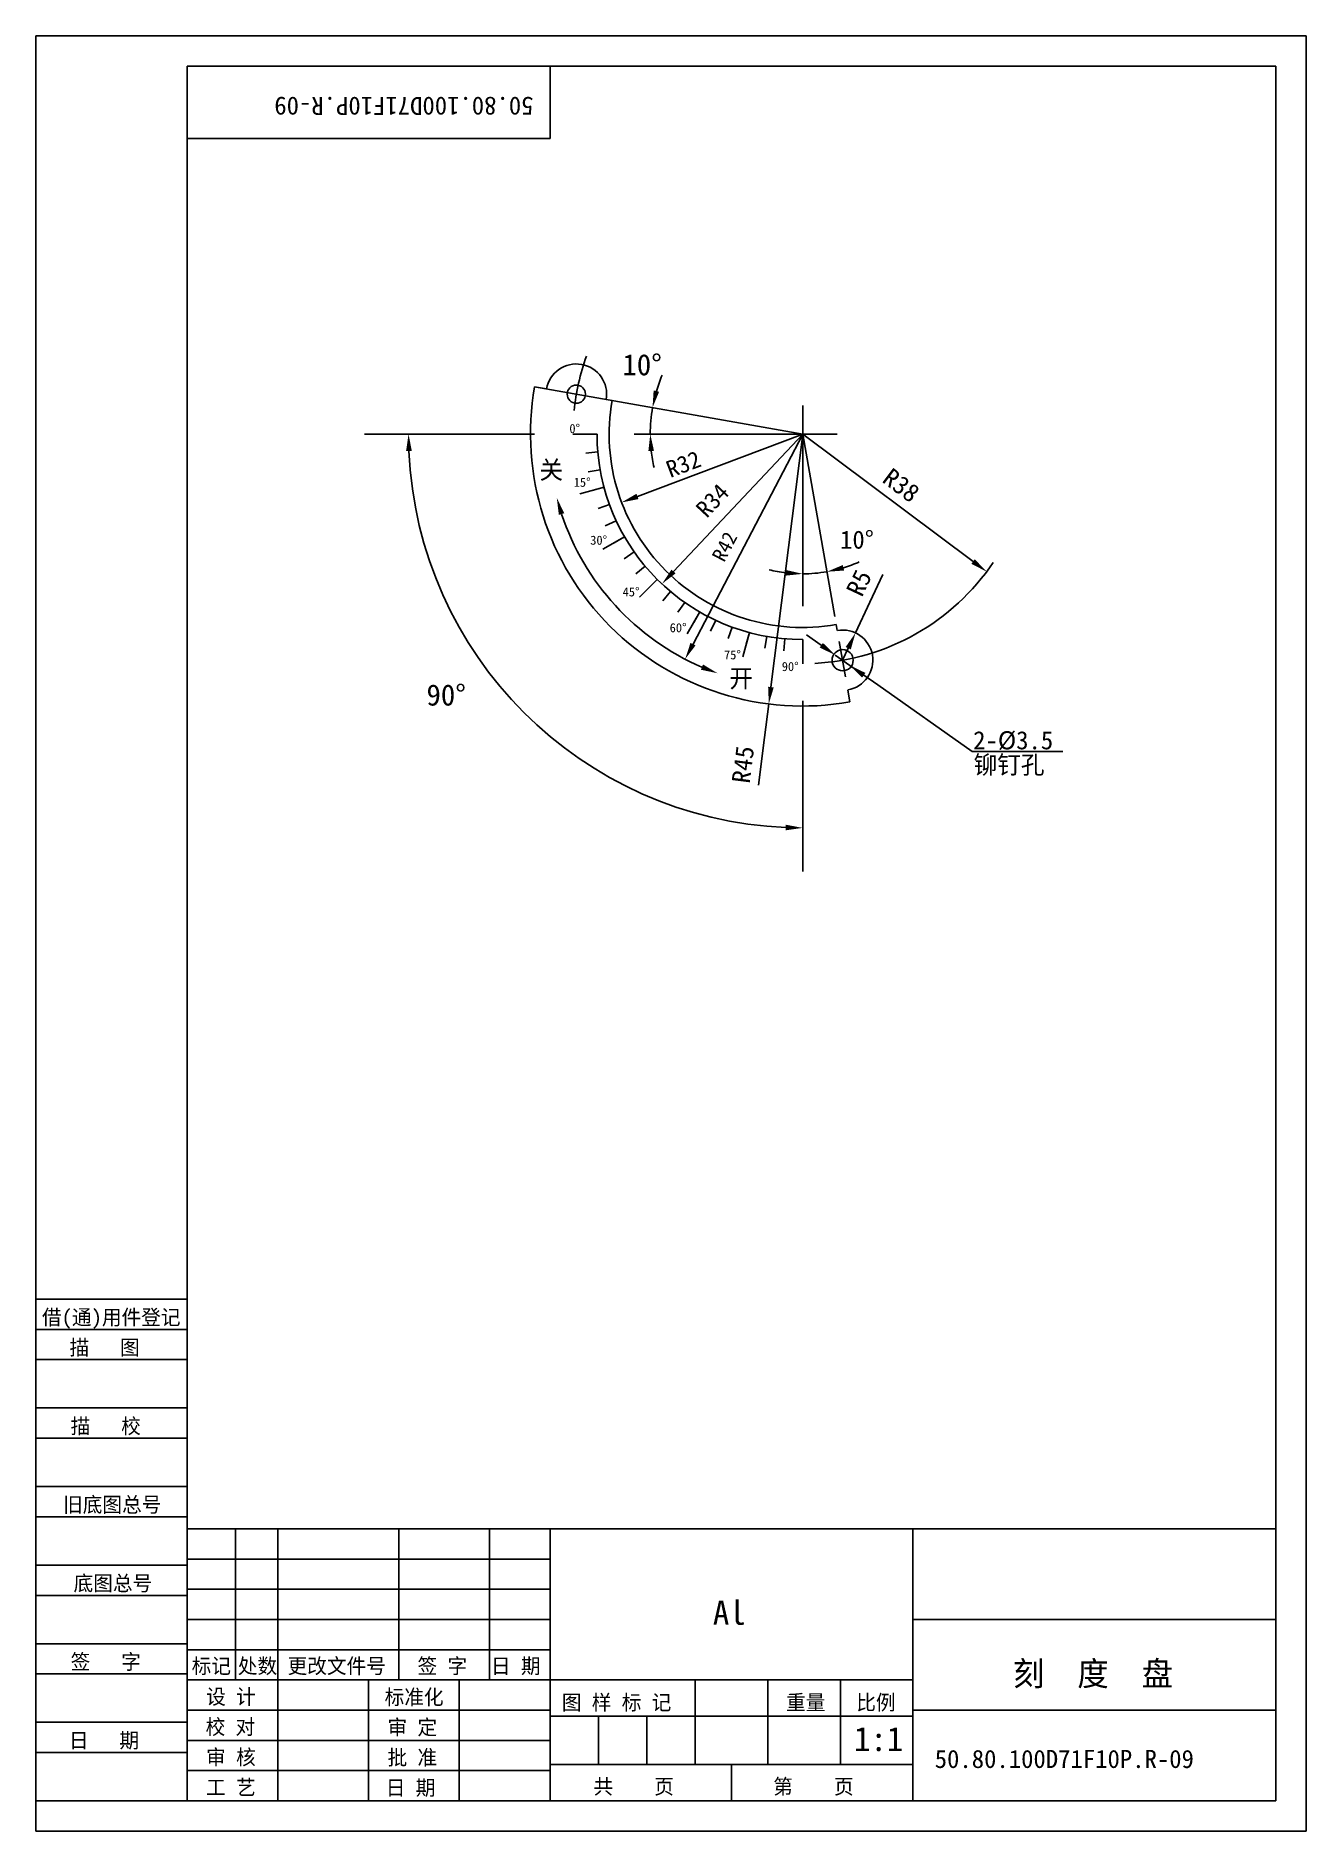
# Model space of a CAD drawing. Header units: metres. Extents: x 0 to 210, y 0 to 297.
import ezdxf

# ---------------------------------------------------------------- set-up
doc = ezdxf.new("R2010")
doc.units = ezdxf.units.M
for name, color, linetype in [('C', 6, 'Continuous'), ('D', 1, 'Continuous'), ('FL', 5, 'Continuous'), ('T', 7, 'Continuous'), ('TL', 4, 'Continuous')]:
    doc.layers.add(name, color=color, linetype=linetype)

# ---------------------------------------------------------------- blocks, each defined once
blk = doc.blocks.new('TUKUN4')
at = {"layer": 'FL'}
for p, q in [((0, 297), (0, 0)), ((210, 297), (0, 297)), ((210, 0), (210, 297)), ((0, 78), (25, 78)), ((0, 70), (25, 70)), ((0, 65), (25, 65)), ((0, 57), (25, 57)), ((0, 52), (25, 52)), ((33, 25), (33, 50)), ((40, 5), (40, 50)), ((60, 25), (60, 50)), ((75, 25), (75, 50)), ((25, 45), (85, 45)), ((0, 44), (25, 44)), ((0, 39), (25, 39)), ((25, 40), (85, 40)), ((25, 35), (85, 35)), ((0, 31), (25, 31)), ((25, 30), (85, 30)), ((0, 26), (25, 26)), ((70, 5), (70, 25)), ((0, 18), (25, 18)), ((25, 20), (85, 20)), ((25, 15), (85, 15)), ((0, 13), (25, 13)), ((25, 10), (85, 10)), ((0, 0), (210, 0))]:
    blk.add_line(p, q, dxfattribs=at)
at = {"layer": 'TL'}
for p, q in [((25, 5), (25, 292)), ((205, 292), (25, 292)), ((85, 292), (85, 280)), ((205, 5), (205, 292)), ((85, 280), (25, 280)), ((0, 88), (25, 88)), ((0, 83), (25, 83)), ((205, 50), (25, 50)), ((85, 5), (85, 50)), ((145, 5), (145, 50)), ((205, 35), (145, 35)), ((145, 25), (25, 25)), ((55, 5), (55, 25)), ((109, 11), (109, 25)), ((121, 11), (121, 25)), ((133, 11), (133, 25)), ((85, 19), (145, 19)), ((93, 11), (93, 19)), ((101, 11), (101, 19)), ((205, 20), (145, 20)), ((145, 11), (85, 11)), ((115, 5), (115, 11)), ((0, 5), (205, 5))]:
    blk.add_line(p, q, dxfattribs=at)
at = {"layer": 'T'}
for s, p in [('借(通)用件登记', (1, 83.76)), ('描   图', (5.56, 78.76)), ('描   校', (5.74, 65.76)), ('旧底图总号', (4.49, 52.76)), ('底图总号', (6.22, 39.76)), ('签   字', (5.74, 26.76)), ('标记', (25.75, 26.07)), ('处数', (33.38, 26.07)), ('更改文件号', (41.61, 26.07)), ('签 字', (63.1, 26.07)), ('日 期', (75.23, 26.07)), ('设 计', (28.14, 20.99)), ('标准化', (57.65, 20.93)), ('图 样 标 记', (86.95, 20.04)), ('重量', (124.03, 20.04)), ('比例', (135.64, 20.04)), ('校 对', (28.05, 15.99)), ('审 定', (58.13, 15.93)), ('日   期', (5.45, 13.76)), ('审 核', (28.14, 10.99)), ('批 准', (58.13, 10.93)), ('共    页', (92.18, 6.13)), ('第    页', (121.9, 6.13)), ('工 艺', (28.14, 5.99)), ('日 期', (57.84, 5.93))]:
    blk.add_text(s, height=2.5, dxfattribs=at).set_placement(p)

msp = doc.modelspace()

# ---------------------------------------------------------------- linework, layer by layer
at = {"layer": 'C'}
for p, q in [((126.77, 231.13), (82.45, 238.95)), ((126.77, 235.88), (126.77, 202.68)), ((54.33, 231.13), (82.43, 231.13)), ((98.93, 231.13), (132.49, 231.13)), ((126.77, 231.13), (132.09, 200.95)), ((132.82, 196.79), (133.86, 190.94)), ((126.77, 187.02), (126.77, 158.74))]:
    msp.add_line(p, q, dxfattribs=at)
for start, end in [(160.21, 174.15), (273.03, 326.01)]:
    msp.add_arc((126.77, 231.13), 38, start, end, dxfattribs=at)
at = {"layer": 'D'}
for p, q in [((90.77, 231.13), (88.77, 231.13)), ((92.77, 231.13), (90.77, 231.13)), ((99.45, 220.81), (126.77, 231.13)), ((105.41, 208.38), (126.77, 231.13)), ((108.64, 196.38), (126.77, 231.13)), ((121.52, 189.26), (126.77, 231.13)), ((154.95, 210.04), (126.77, 231.13)), ((92.9, 228.17), (90.91, 227.99)), ((92.9, 228.17), (90.91, 227.99)), ((93.28, 225.23), (91.32, 224.88)), ((93.28, 225.23), (91.32, 224.88)), ((93.93, 222.33), (89.92, 221.26)), ((93.93, 222.33), (91.99, 221.81)), ((93.93, 222.33), (91.99, 221.81)), ((94.82, 219.5), (92.94, 218.82)), ((94.82, 219.5), (92.94, 218.82)), ((97.32, 214.13), (93.73, 212.06)), ((97.32, 214.13), (93.73, 212.06)), ((95.95, 216.76), (94.14, 215.92)), ((95.95, 216.76), (94.14, 215.92)), ((97.32, 214.13), (95.59, 213.13)), ((97.32, 214.13), (95.59, 213.13)), ((98.92, 211.63), (97.28, 210.48)), ((98.92, 211.63), (97.28, 210.48)), ((100.72, 209.28), (99.19, 207.99)), ((137.88, 203.3), (140.05, 207.9)), ((102.73, 207.09), (99.8, 204.16)), ((102.73, 207.09), (101.31, 205.68)), ((104.91, 205.09), (103.63, 203.55)), ((107.27, 203.28), (106.12, 201.64)), ((135.5, 198.23), (137.88, 203.3)), ((109.77, 201.69), (107.7, 198.1)), ((109.77, 201.69), (108.77, 199.95)), ((112.4, 200.32), (111.55, 198.5)), ((115.14, 199.18), (114.46, 197.3)), ((117.97, 198.29), (116.9, 194.29)), ((117.97, 198.29), (117.45, 196.36)), ((120.86, 197.65), (120.52, 195.68)), ((123.8, 197.26), (123.63, 195.27)), ((126.77, 197.13), (126.77, 195.13)), ((127.4, 197.92), (129.85, 196.19)), ((126.77, 195.13), (126.77, 193.13)), ((132.14, 194.57), (134.59, 192.84)), ((134.3, 195.7), (133.37, 193.71)), ((134.59, 192.84), (139.17, 189.62)), ((139.17, 189.62), (154.77, 178.61)), ((121.17, 186.48), (120.47, 180.92)), ((120.47, 180.92), (119.49, 173.04)), ((154.77, 178.61), (169.77, 178.61))]:
    msp.add_line(p, q, dxfattribs=at)
for radius, start, end in [(25.2, 157.26, 163.63), (25.2, 170, 180), (34, 180, 270), (65.16, 182.46, 267.54), (25.2, 186.37, 192.74), (23.13, 256.12, 263.06), (23.13, 270, 280), (23.13, 286.94, 293.88)]:
    msp.add_arc((126.77, 231.13), radius, start, end, dxfattribs=at)
for points in [[(103.04, 238.13), (102.13, 238.34), (101.95, 235.51)], [(61.2, 228.32), (62.14, 228.34), (61.61, 231.13)], [(101.26, 228.31), (102.19, 228.36), (101.57, 231.13)], [(99.62, 220.37), (99.29, 221.25), (96.83, 219.82)], [(105.75, 208.07), (105.07, 208.7), (103.5, 206.34)], [(124, 208.64), (123.95, 207.71), (126.77, 208)], [(133.62, 208.55), (133.4, 209.46), (130.78, 208.35)], [(154.67, 209.66), (155.23, 210.41), (157.19, 208.36)], [(109.05, 196.16), (108.22, 196.59), (107.34, 193.89)], [(129.58, 195.81), (130.12, 196.57), (132.14, 194.57)], [(134.73, 195.5), (133.88, 195.9), (135.5, 198.23)], [(136.61, 190.85), (137.15, 191.61), (134.59, 192.84)], [(121.98, 189.2), (121.06, 189.32), (121.17, 186.48)], [(123.98, 166.5), (123.96, 165.57), (126.77, 165.97)]]:
    msp.add_solid(points, dxfattribs=at)
at = {"layer": 'TL'}
for p, q in [((82.45, 238.95), (84.42, 238.6)), ((95.25, 236.69), (94.27, 236.86)), ((132.33, 199.62), (132.5, 198.63)), ((134.58, 186.82), (134.24, 188.78))]:
    msp.add_line(p, q, dxfattribs=at)
for centre, radius in [((89.35, 237.73), 1.5), ((133.37, 193.71), 1.75)]:
    msp.add_circle(centre, radius, dxfattribs=at)
for centre, radius, start, end in [((89.35, 237.73), 5, 350, 170), ((126.77, 231.13), 45, 170, 280), ((126.77, 231.13), 32, 170, 280), ((126.77, 231.13), 42, 198.36, 246.64), ((133.37, 193.71), 5, 280, 100)]:
    msp.add_arc(centre, radius, start, end, dxfattribs=at)
for points in [[(86.46, 217.77), (87.35, 218.03), (86.11, 220.59)], [(110.29, 193.01), (109.94, 192.14), (112.72, 191.55)]]:
    msp.add_solid(points, dxfattribs=at)

# ---------------------------------------------------------------- block references
at = {"layer": 'D'}
msp.add_blockref('TUKUN4', (0, 0), dxfattribs=at)

# ---------------------------------------------------------------- texts
for s, height, rotation, p in [('50.80.100D71F10P.R-09', 3, 180, (82.27, 286.9)), ('R32', 2.8, 20.7, (104.88, 223.85)), ('R34', 2.8, 46.81, (110.91, 217.11)), ('R38', 3, 323.18, (139.73, 223.3)), ('R42', 2.4, 62.45, (113.78, 209.8)), ('R5', 3, 64.79, (136.56, 204.02)), ('R45', 3, 82.85, (118, 173.23))]:
    msp.add_text(s, height=height, rotation=rotation, dxfattribs=at).set_placement(p)
for s, height, p in [('10%%D', 3.5, (96.97, 240.85)), ('0%%D', 1.5, (88.2, 231.29)), ('关', 3, (83.26, 223.7)), ('15%%D', 1.5, (88.92, 222.4)), ('30%%d', 1.5, (91.65, 212.82)), ('10%%D', 3, (132.95, 212.16)), ('45%%D', 1.5, (97.01, 204.27)), ('60%%D', 1.5, (104.78, 198.34)), ('75%%D', 1.5, (113.77, 193.85)), ('90%%D', 1.5, (123.32, 191.92)), ('开', 3, (114.64, 189.2)), ('90%%D', 3.5, (64.57, 186.21)), ('2-%%C3.5', 3, (154.96, 178.97)), ('铆钉孔', 3, (155.04, 174.92)), ('Al', 4, (111.92, 34.14)), ('刻  度  盘', 4, (161.54, 24.05)), ('1:1', 4, (135.25, 13.25)), ('50.80.100D71F10P.R-09', 3, (148.6, 10.44))]:
    msp.add_text(s, height=height, dxfattribs=at).set_placement(p)

doc.saveas('drawing.dxf')
